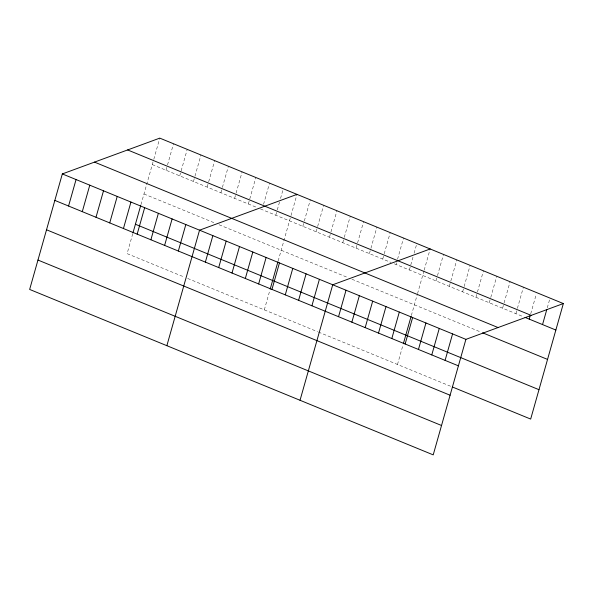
<?xml version="1.0" encoding="UTF-8"?>
<svg xmlns="http://www.w3.org/2000/svg" width="593" height="593" viewBox="0 0 593 593"><rect width="100%" height="100%" fill="white"/><g stroke="black" fill="none" stroke-linecap="round" stroke-linejoin="round"><path stroke-width="0.44" stroke-dasharray="2.96 2.22" d="M132.728 233.761L127.102 253.634L184.408 277.124M140.956 204.667L153.543 160.192M153.795 159.302L159.784 138.125M166.018 170.228L167.263 165.81M167.515 164.928L173.504 143.751M179.738 175.847L187.225 149.377M193.459 181.473L194.704 177.062M194.956 176.18L200.953 155.003M207.179 187.099L208.425 182.688M208.677 181.806L214.673 160.629M220.9 192.725L222.153 188.315M222.397 187.432L228.394 166.255M234.62 198.351L235.873 193.941M236.118 193.059L242.114 171.874M248.341 203.977L255.835 177.5M263.566 204.303L269.556 183.126M275.782 215.222L277.035 210.811M277.287 209.929L279.533 201.991M280.533 198.455L283.276 188.752M264.315 309.88L269.934 290.007M278.169 260.913L290.755 216.438M291.007 215.555L296.997 194.378M302.823 226.311L304.076 221.893M304.32 221.011L310.317 199.834M316.143 231.767L317.388 227.356M317.64 226.474L323.63 205.297M329.456 237.23L330.709 232.819M330.961 231.93L336.95 210.752M342.776 242.685L344.029 238.275M344.274 237.393L350.27 216.215M356.096 248.148L357.342 243.738M357.594 242.856L363.583 221.671M369.409 253.604L370.662 249.193M370.914 248.311L376.903 227.134M382.73 259.067L383.975 254.656M384.227 253.774L390.224 232.589M396.05 264.522L396.547 262.758M397.547 259.23L403.536 238.052M409.363 269.985L413.113 256.747M414.107 253.218L416.857 243.515M397.488 364.48L403.114 344.6M411.349 315.506L417.302 294.454M417.546 293.594L423.928 271.031M424.18 270.149L430.177 248.971M436.003 280.904L437.249 276.494M437.501 275.612L443.49 254.434M449.316 286.36L450.569 281.949M450.813 281.067L456.81 259.89M462.636 291.823L463.882 287.412M464.134 286.53L470.13 265.353M475.957 297.278L477.202 292.868M477.454 291.986L483.443 270.808M489.269 302.741L490.522 298.331M490.767 297.449L496.764 276.271M502.59 308.204L503.835 303.786M504.087 302.904L510.076 281.727M515.903 313.66L517.155 309.249M517.407 308.367L523.397 287.19M530.72 313.823L536.213 294.41M547.287 307.811L549.533 299.873M152.297 164.602L257.221 207.617M260.453 208.936L391.054 262.477M394.382 263.841L523.397 316.729M143.98 193.978L215.007 223.101M219.047 224.754L347.78 277.524M351.945 279.236L480.96 332.124M187.633 278.451L317.581 331.717M318.419 332.058L450.762 386.317"/><path stroke-width="0.89" d="M563.35 303.564L159.784 138.125L62.332 173.927L29.65 289.436L433.216 454.875L465.898 339.366L563.35 303.564L530.668 419.073L452.422 386.999M68.566 206.023L76.06 179.553M82.286 211.649L89.78 185.179M96.007 217.275L103.501 190.805M109.727 222.901L117.221 196.431M123.448 228.527L130.942 202.05M132.973 232.893L140.704 205.556M137.168 234.153L144.662 207.676M150.889 239.772L158.383 213.302M164.617 245.398L172.103 218.928M178.337 251.024L185.824 224.554M166.863 345.682L199.544 230.18L296.997 194.378M205.371 262.106L212.865 235.636M218.691 267.569L226.185 241.099M232.011 273.025L239.498 246.555M245.324 278.488L252.818 252.018M258.644 283.951L266.131 257.473M270.178 289.139L277.917 261.802M271.965 289.406L279.451 262.936M285.277 294.869L292.772 268.392M298.598 300.325L306.084 273.855M311.911 305.788L319.405 279.31M300.036 400.275L332.725 284.773L430.177 248.971M338.551 316.706L346.038 290.229M351.864 322.162L359.358 295.692M365.184 327.625L372.678 301.148M378.504 333.081L385.991 306.611M391.817 338.544L399.311 312.066M403.359 343.74L411.097 316.403M405.138 343.999L412.632 317.529M418.458 349.462L425.944 322.985M431.771 354.918L439.265 328.448M445.091 360.381L452.578 333.911M529.223 319.123L530.224 315.587M542.543 324.579L546.783 309.576M127.628 149.94L531.195 315.38M525.064 317.411L555.856 330.042M94.495 162.111L498.061 327.551M482.62 332.806L547.547 359.417M62.332 173.927L465.898 339.366M135.412 224.25L538.978 389.69M54.845 200.404L458.411 365.837M46.528 229.78L450.094 395.22M37.967 260.053L441.526 425.492"/></g></svg>
